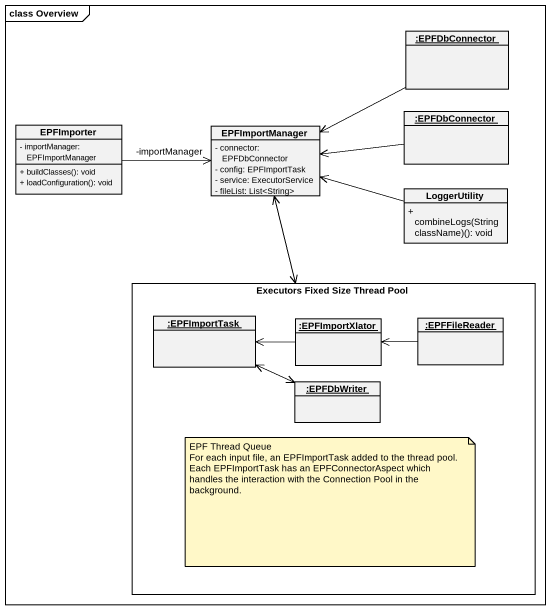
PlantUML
@startuml
mainframe class Overview
hide circle
hide empty members
skinparam classAttributeIconSize 0
object ":EPFDbConnector" as EPFDbConnector
class EPFImporter {
  - importManager: EPFImportManager
  + buildClasses(): void
  + loadConfiguration(): void
}
object ":EPFDbConnector" as EPFDbConnector_2
class EPFImportManager {
  - connector: EPFDbConnector
  - config: EPFImportTask
  - service: ExecutorService
  - fileList: List<String>
}
class LoggerUtility {
  + combineLogs(String className)(): void
}
rectangle "Executors Fixed Size Thread Pool" as Executors_Fixed_Size_Thread {
  object ":EPFImportTask" as EPFImportTask
  object ":EPFImportXlator" as EPFImportXlator
  object ":EPFFileReader" as EPFFileReader
  object ":EPFDbWriter" as EPFDbWriter
}
EPFImporter -right-> "-importManager" EPFImportManager
EPFImportManager <-right- EPFDbConnector
EPFImportManager <-right- EPFDbConnector_2
EPFImportManager <-right- LoggerUtility
EPFImportManager <--> Executors_Fixed_Size_Thread
EPFImportTask <-right-> EPFDbWriter
EPFImportXlator -left-> EPFImportTask
EPFFileReader -left-> EPFImportXlator
note as N1
  EPF Thread Queue
  For each input file, an EPFImportTask added to the thread pool.
  Each EPFImportTask has an EPFConnectorAspect which handles the interaction with the Connection Pool in the background.
end note
@enduml
